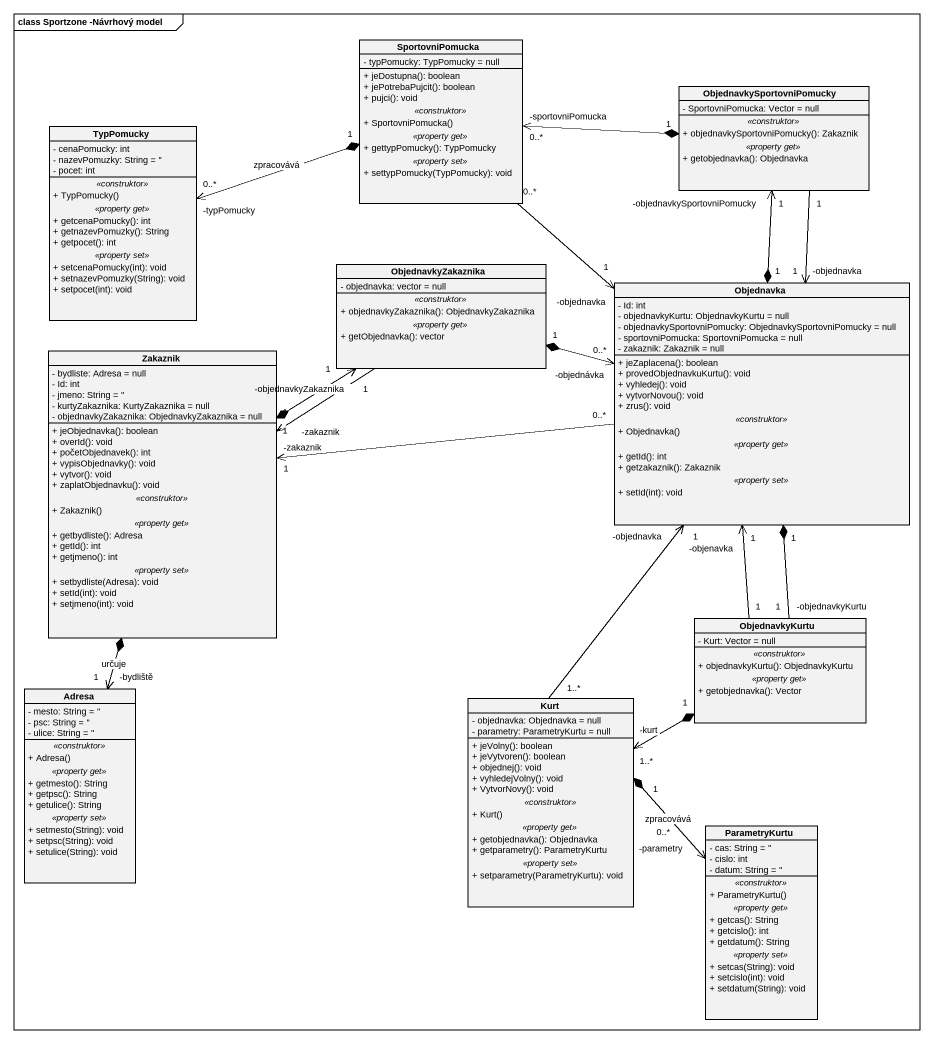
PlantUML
@startuml
mainframe class Sportzone -Návrhový model
hide circle
hide empty members
skinparam classAttributeIconSize 0
class SportovniPomucka {
  - typPomucky: TypPomucky = null
  --
  + jeDostupna(): boolean
  + jePotrebaPujcit(): boolean
  + pujci(): void
  .. <<construktor>> ..
  + SportovniPomucka()
  .. <<property get>> ..
  + gettypPomucky(): TypPomucky
  .. <<property set>> ..
  + settypPomucky(TypPomucky): void
}
class ObjednavkySportovniPomucky {
  - SportovniPomucka: Vector = null
  .. <<construktor>> ..
  + objednavkySportovniPomucky(): Zakaznik
  .. <<property get>> ..
  + getobjednavka(): Objednavka
}
class TypPomucky {
  - cenaPomucky: int
  - nazevPomuzky: String = ''
  - pocet: int
  .. <<construktor>> ..
  + TypPomucky()
  .. <<property get>> ..
  + getcenaPomucky(): int
  + getnazevPomuzky(): String
  + getpocet(): int
  .. <<property set>> ..
  + setcenaPomucky(int): void
  + setnazevPomuzky(String): void
  + setpocet(int): void
}
class ObjednavkyZakaznika {
  - objednavka: vector = null
  .. <<construktor>> ..
  + objednavkyZakaznika(): ObjednavkyZakaznika
  .. <<property get>> ..
  + getObjednavka(): vector
}
class Objednavka {
  - Id: int
  - objednavkyKurtu: ObjednavkyKurtu = null
  - objednavkySportovniPomucky: ObjednavkySportovniPomucky = null
  - sportovniPomucka: SportovniPomucka = null
  - zakaznik: Zakaznik = null
  --
  + jeZaplacena(): boolean
  + provedObjednavkuKurtu(): void
  + vyhledej(): void
  + vytvorNovou(): void
  + zrus(): void
  .. <<construktor>> ..
  + Objednavka()
  .. <<property get>> ..
  + getId(): int
  + getzakaznik(): Zakaznik
  .. <<property set>> ..
  + setId(int): void
}
class Zakaznik {
  - bydliste: Adresa = null
  - Id: int
  - jmeno: String = ''
  - kurtyZakaznika: KurtyZakaznika = null
  - objednavkyZakaznika: ObjednavkyZakaznika = null
  --
  + jeObjednavka(): boolean
  + overId(): void
  + početObjednavek(): int
  + vypisObjednavky(): void
  + vytvor(): void
  + zaplatObjednavku(): void
  .. <<construktor>> ..
  + Zakaznik()
  .. <<property get>> ..
  + getbydliste(): Adresa
  + getId(): int
  + getjmeno(): int
  .. <<property set>> ..
  + setbydliste(Adresa): void
  + setId(int): void
  + setjmeno(int): void
}
class ObjednavkyKurtu {
  - Kurt: Vector = null
  .. <<construktor>> ..
  + objednavkyKurtu(): ObjednavkyKurtu
  .. <<property get>> ..
  + getobjednavka(): Vector
}
class Adresa {
  - mesto: String = ''
  - psc: String = ''
  - ulice: String = ''
  .. <<construktor>> ..
  + Adresa()
  .. <<property get>> ..
  + getmesto(): String
  + getpsc(): String
  + getulice(): String
  .. <<property set>> ..
  + setmesto(String): void
  + setpsc(String): void
  + setulice(String): void
}
class Kurt {
  - objednavka: Objednavka = null
  - parametry: ParametryKurtu = null
  --
  + jeVolny(): boolean
  + jeVytvoren(): boolean
  + objednej(): void
  + vyhledejVolny(): void
  + VytvorNovy(): void
  .. <<construktor>> ..
  + Kurt()
  .. <<property get>> ..
  + getobjednavka(): Objednavka
  + getparametry(): ParametryKurtu
  .. <<property set>> ..
  + setparametry(ParametryKurtu): void
}
class ParametryKurtu {
  - cas: String = ''
  - cislo: int
  - datum: String = ''
  .. <<construktor>> ..
  + ParametryKurtu()
  .. <<property get>> ..
  + getcas(): String
  + getcislo(): int
  + getdatum(): String
  .. <<property set>> ..
  + setcas(String): void
  + setcislo(int): void
  + setdatum(String): void
}
SportovniPomucka "-sportovniPomucka\n0..*" <-right-* "1" ObjednavkySportovniPomucky
ObjednavkySportovniPomucky "-objednavkySportovniPomucky\n1" <--* "1" Objednavka
ObjednavkySportovniPomucky "1" --> "-objednavka\n1" Objednavka
TypPomucky "-typPomucky\n0..*" <-right-* "1" SportovniPomucka : zpracovává
ObjednavkyZakaznika "-objednavkyZakaznika\n1" <--* "1" Zakaznik
Objednavka "-objednavka\n1" <-up- "0..*" SportovniPomucka
Objednavka "-objednávka\n0..*" <-left-* "1" ObjednavkyZakaznika
Objednavka "0..*" -left-> "-zakaznik\n1" Zakaznik
Objednavka "-objenavka\n1" <-- "1" ObjednavkyKurtu
Zakaznik "-zakaznik\n1" <-up- "1" ObjednavkyZakaznika
ObjednavkyKurtu "-objednavkyKurtu\n1" -up-* "1" Objednavka
Adresa "-bydliště\n1" <-up-* Zakaznik : určuje
Kurt "1..*" -up-> "-objednavka\n1" Objednavka
Kurt "-kurt\n1..*" <-right-* "1" ObjednavkyKurtu
ParametryKurtu "-parametry\n0..*" <-left-* "1" Kurt : zpracovává
@enduml
